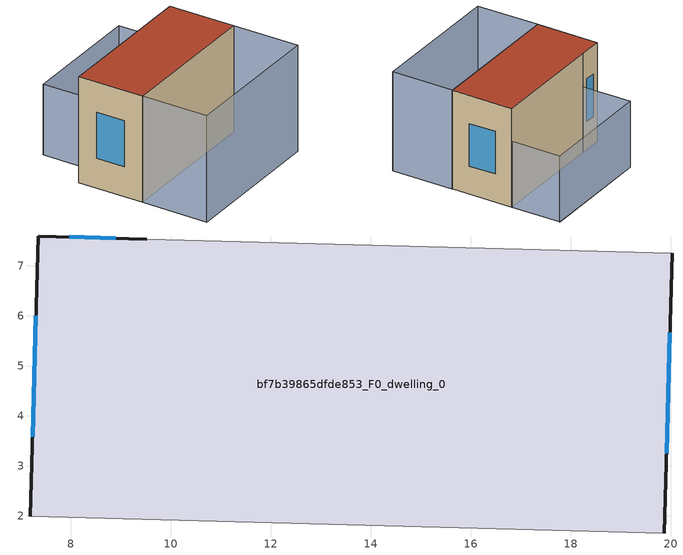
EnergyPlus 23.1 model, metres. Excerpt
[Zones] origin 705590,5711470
bf7b39865dfde853_F0_dwelling_0
 floor ground (EU_floor_Construction): 20.03,7.25 19.88,1.65 7.2,1.99 7.35,7.59 9.52,7.53 z0
 wall outside (EU_wall_Construction): 19.88,1.65 20.03,7.25 / 9.52,7.53 7.35,7.59 7.2,1.99 z0:9
 wall adiabatic (EU_wall_Construction): 7.2,1.99 19.88,1.65 / 20.03,7.25 9.52,7.53 z0:9
 window (EU_Window_Construction): 19.92,3.25 19.99,5.66 / 7.31,6 7.24,3.58 / 8.9,7.54 7.97,7.57 z2.56:6.44
 roof outside (EU_roof_Construction): 19.88,1.65 20.03,7.25 9.52,7.53 7.35,7.59 7.2,1.99 z9
shading: 7.05,-3.61 7.2,1.99 / 7.2,1.99 19.88,1.66 / 19.88,1.66 19.73,-3.93 / 19.73,-3.93 7.05,-3.61 z0:9; 9.63,11.98 20.15,11.72 / 20.15,11.72 20.04,7.25 / 20.04,7.25 9.52,7.51 / 9.52,7.51 9.63,11.98 / 20.15,11.72 9.63,11.98 z0:6
[Building]
EU S2 Campaign: North Axis=0; Terrain=City; Solar Distribution=FullExterior
[Site:Location]
London: Latitude=51.5; Longitude=-0.5; Time Zone=0; Elevation=25
[SizingPeriod:WeatherFileDays]
AnnualSizingPeriod: Begin Month=1; Begin Day of Month=1; End Month=12; End Day of Month=31; Day of Week for Start Day=Monday; Use Weather File Daylight Saving Period=No; Use Weather File Rain and Snow Indicators=No
[MATERIAL]
EU_InternalMass_Material: Roughness=MediumRough; Thickness=0.1; Conductivity=1; Density=1800; Specific Heat=900; Thermal Absorptance=0.9; Solar Absorptance=0.7; Visible Absorptance=0.7
[MATERIAL:NOMASS] Roughness=MediumRough; Thermal Absorptance=0.9; Solar Absorptance=0.7; Visible Absorptance=0.7
Name | Thermal Resistance
EU_wall_NoMass | 0.71061
EU_roof_NoMass | 2.41608
EU_floor_NoMass | 1.75078
[WINDOWMATERIAL:SIMPLEGLAZINGSYSTEM]
EU_Window_SimpleGlazing: UFactor=2.64892; Solar Heat Gain Coefficient=0.76; Visible Transmittance=0.76
[CONSTRUCTION]
EU_wall_Construction: EU_wall_NoMass
EU_roof_Construction: EU_roof_NoMass
EU_floor_Construction: EU_floor_NoMass
EU_InternalMass_Construction: EU_InternalMass_Material
EU_Window_Construction: EU_Window_SimpleGlazing
[ZONE]
bf7b39865dfde853_F0_dwelling_0: Type=1; Multiplier=1; Ceiling Height=autocalculate; Volume=639.272; Floor Area=autocalculate; Part of Total Floor Area=Yes
[INTERNALMASS]
bf7b39865dfde853_F0_dwelling_0_EU_InternalMass: Construction=EU_InternalMass_Construction; Zone or ZoneList=bf7b39865dfde853_F0_dwelling_0; Surface Area=71.0304
[OTHEREQUIPMENT]
EU_Step8_InternalGain_bf7b39865dfde853_F0_dwelling_0_f000: Fuel Type=Electricity; Zone or ZoneList or Space or SpaceList=bf7b39865dfde853_F0_dwelling_0; Schedule=EU_Step8_GainSchedule_bf7b39865dfde853_F0_dwelling_0_f000; Design Level Calculation Method=Watts/Area; Power per Zone Floor Area=1; Fraction Latent=0; Fraction Radiant=0; Fraction Lost=0; Carbon Dioxide Generation Rate=0; EndUse Subcategory=EU_Step8_InternalGains
[ZONEVENTILATION:DESIGNFLOWRATE]
EU_ConstantAir_bf7b39865dfde853_F0_dwelling_0: Zone or ZoneList or Space or SpaceList=bf7b39865dfde853_F0_dwelling_0; Schedule=EU_AlwaysOn; Design Flow Rate Calculation Method=AirChanges/Hour; Air Changes per Hour=0.496673; Ventilation Type=Natural; Fan Pressure Rise=0; Fan Total Efficiency=1; Constant Term Coefficient=1; Temperature Term Coefficient=0; Velocity Term Coefficient=0; Velocity Squared Term Coefficient=0; Minimum Indoor Temperature=-100; Maximum Indoor Temperature=100; Delta Temperature=-100; Minimum Outdoor Temperature=-100; Maximum Outdoor Temperature=100; Maximum Wind Speed=40
[HVACTEMPLATE:THERMOSTAT]
EU_HeatOnly_bf7b39865dfde853_F0_dwelling_0: Constant Heating Setpoint=20; Constant Cooling Setpoint=50
[HVACTEMPLATE:ZONE:IDEALLOADSAIRSYSTEM]
bf7b39865dfde853_F0_dwelling_0: Template Thermostat=EU_HeatOnly_bf7b39865dfde853_F0_dwelling_0; System Availability Schedule=EU_AlwaysOn; Maximum Heating Supply Air Temperature=50; Minimum Cooling Supply Air Temperature=13; Maximum Heating Supply Air Humidity Ratio=0.0156; Minimum Cooling Supply Air Humidity Ratio=0.0077; Heating Limit=NoLimit; Cooling Limit=NoLimit; Heating Availability Schedule=EU_AlwaysOn; Cooling Availability Schedule=EU_CoolingOff; Dehumidification Control Type=ConstantSensibleHeatRatio; Cooling Sensible Heat Ratio=0.7; Dehumidification Setpoint=60; Humidification Control Type=None; Humidification Setpoint=30; Outdoor Air Method=None; Outdoor Air Flow Rate per Person=0.00944; Outdoor Air Flow Rate per Zone Floor Area=0; Outdoor Air Flow Rate per Zone=0; Demand Controlled Ventilation Type=None; Outdoor Air Economizer Type=NoEconomizer; Heat Recovery Type=None; Sensible Heat Recovery Effectiveness=0.7; Latent Heat Recovery Effectiveness=0.65
[SIZING:ZONE]
bf7b39865dfde853_F0_dwelling_0: Zone Cooling Design Supply Air Temperature Input Method=SupplyAirTemperature; Zone Cooling Design Supply Air Temperature=13; Zone Heating Design Supply Air Temperature Input Method=SupplyAirTemperature; Zone Heating Design Supply Air Temperature=50; Zone Cooling Design Supply Air Humidity Ratio=0.008; Zone Heating Design Supply Air Humidity Ratio=0.008; Cooling Design Air Flow Method=DesignDay; Cooling Design Air Flow Rate=0; Cooling Minimum Air Flow per Zone Floor Area=0.000762; Cooling Minimum Air Flow=0; Cooling Minimum Air Flow Fraction=0.2; Heating Design Air Flow Method=DesignDay; Heating Design Air Flow Rate=0; Heating Maximum Air Flow per Zone Floor Area=0.002032; Heating Maximum Air Flow=0.141576; Heating Maximum Air Flow Fraction=0.3; Account for Dedicated Outdoor Air System=No; Dedicated Outdoor Air System Control Strategy=NeutralSupplyAir; Dedicated Outdoor Air Low Setpoint Temperature for Design=autosize; Dedicated Outdoor Air High Setpoint Temperature for Design=autosize; Zone Load Sizing Method=Sensible Load Only No Latent Load; Zone Latent Cooling Design Supply Air Humidity Ratio Input Method=HumidityRatioDifference; Zone Cooling Design Supply Air Humidity Ratio Difference=0.005; Zone Latent Heating Design Supply Air Humidity Ratio Input Method=HumidityRatioDifference; Zone Humidification Design Supply Air Humidity Ratio Difference=0.005
[SCHEDULE:CONSTANT]
Name | Hourly Value
EU_AlwaysOn | 1
EU_CoolingOff | 0
[SCHEDULE:FILE]
EU_Step8_GainSchedule_bf7b39865dfde853_F0_dwelling_0_f000: File=../../schedules/bf7b39865dfde853/bf7b39865dfde853_F0_dwelling_0_f000_gain.csv; Column Number=1; Rows to Skip at Top=0; Number of Hours of Data=8760; Column Separator=Comma; Interpolate to Timestep=No; Minutes per Item=60; Adjust Schedule for Daylight Savings=Yes
